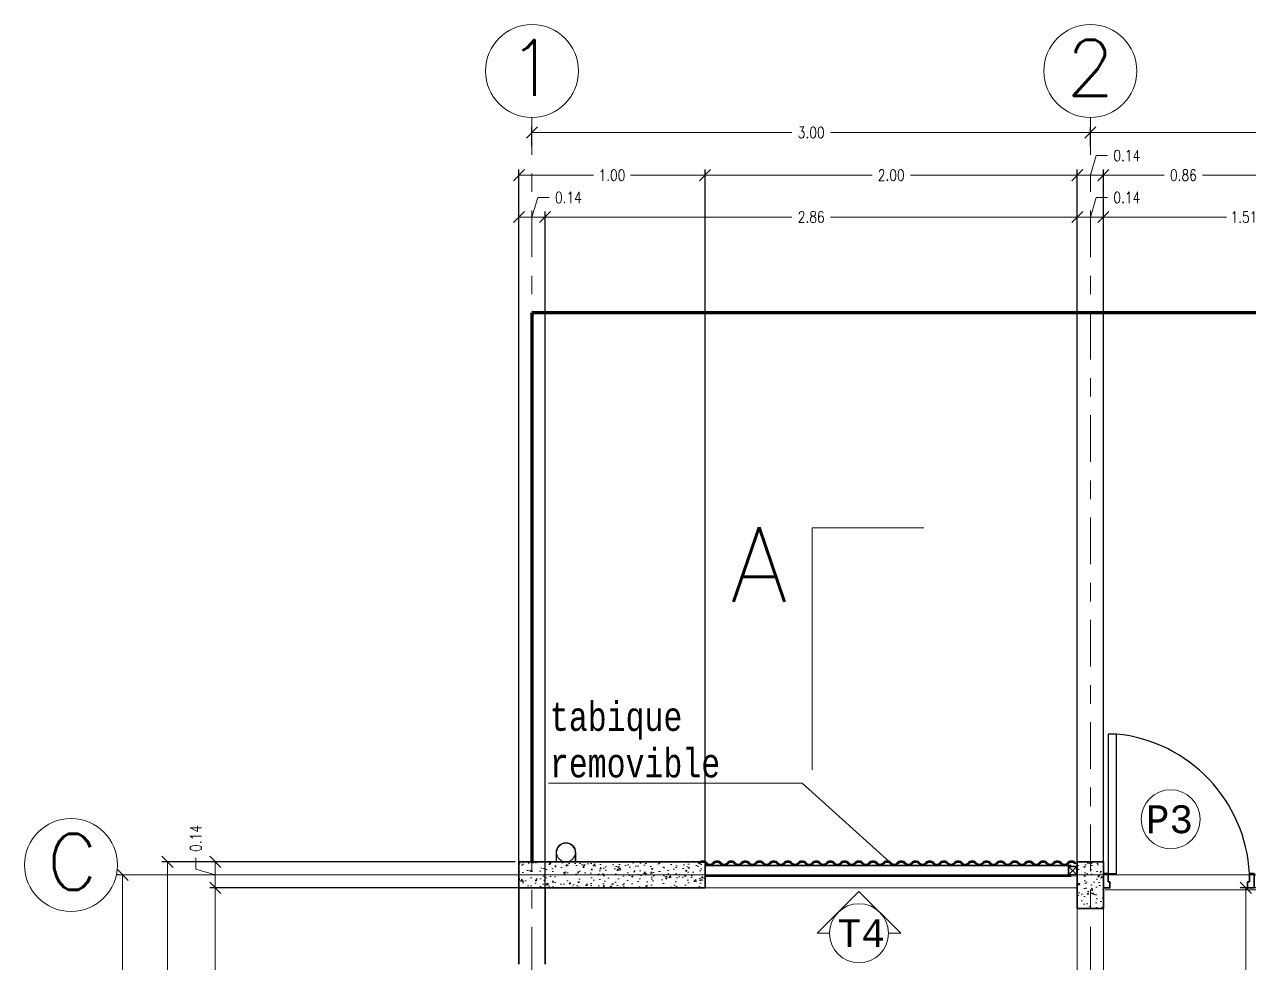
# Model space of a CAD drawing. Header units: metres. Extents: x -89 to 15, y -108 to -10.
# Drawn here: x -36.07 to -29.49, y -81.65 to -76.6 of the extents above; entities that cross this region are included whole.
import ezdxf

# ---------------------------------------------------------------- set-up
doc = ezdxf.new("R2010")
doc.units = ezdxf.units.M
doc.header["$LTSCALE"] = 5
doc.header["$MEASUREMENT"] = 0
doc.linetypes.add('CENTER', pattern=[2, 1.25, -0.25, 0.25, -0.25])
doc.layers.get('0').update_dxf_attribs({"color": 30})
for name, color, linetype, lineweight in [('A-ANNO-DIMS', 3, 'Continuous', 18), ('A-ANNO-SYMB', 3, 'Continuous', 18), ('A-ANNO-TEXT', 3, 'Continuous', 18), ('A-DOOR-FULL', 4, 'Continuous', 25), ('A-FLOR-FTPT', 6, 'Continuous', 70), ('A-FLOR-PATT', 8, 'Continuous', 18), ('A-FURN', 8, 'Continuous', 18), ('A-WALL-FULL', 7, 'Continuous', 35)]:
    doc.layers.add(name, color=color, linetype=linetype, lineweight=lineweight)
doc.styles.add('E-ARIAL', font='arial.ttf')
doc.styles.add('E-ROMANS', font='romans.shx', dxfattribs={"width": 0.8})
doc.dimstyles.new('E-0050_TICK_12', dxfattribs={"dimscale": 0.001, "dimtxt": 60, "dimasz": 60, "dimexe": 30, "dimexo": 20, "dimgap": 30, "dimtad": 0, "dimzin": 0, "dimdsep": 46, "dimtxsty": 'E-ROMANS', "dimblk": 'OBLIQUE', "dimcen": 30, "dimclrd": 256, "dimclre": 256, "dimclrt": 256, "dimadec": 0, "dimazin": 0, "dimtfac": 1, "dimtmove": 1, "dimatfit": 3, "dimldrblk": 'OPEN90', "dimfxl": 1, "dimtfill": 1, "dimtolj": 1, "dimtzin": 0, "dimlwd": -1, "dimarcsym": 0})

# ---------------------------------------------------------------- blocks, each defined once
blk = doc.blocks.new('_Oblique')
at = {"color": 0, "linetype": 'ByBlock', "lineweight": -2}
blk.add_line((-0.5, -0.5), (0.5, 0.5), dxfattribs=at)
blk = doc.blocks.new('*D65')
at = {"layer": 'A-ANNO-DIMS', "lineweight": -2, "transparency": 16777216}
for p, q in [((-33.4146, -81.0809), (-33.4146, -77.3805)), ((-32.4146, -81.0809), (-32.4146, -77.3805))]:
    blk.add_line(p, q, dxfattribs=at)
at = {"layer": 'A-ANNO-DIMS', "transparency": 16777216}
for p, q in [((-33.4146, -77.4105), (-33.0143, -77.4105)), ((-32.4146, -77.4105), (-32.8149, -77.4105))]:
    blk.add_line(p, q, dxfattribs=at)
at = {"layer": 'A-ANNO-DIMS', "transparency": 16777216, "xscale": 0.06, "yscale": 0.06, "zscale": 0.06, "rotation": 180}
blk.add_blockref('_Oblique', (-33.4146, -77.4105), dxfattribs=at)
at = {"layer": 'A-ANNO-DIMS', "transparency": 16777216, "xscale": 0.06, "yscale": 0.06, "zscale": 0.06}
blk.add_blockref('_Oblique', (-32.4146, -77.4105), dxfattribs=at)
at = {"layer": 'A-ANNO-DIMS', "transparency": 16777216, "insert": (-32.9146, -77.4105), "char_height": 0.06, "attachment_point": 5, "style": 'E-ROMANS', "bg_fill": 3, "box_fill_scale": 1.25, "bg_fill_color": 256, "bg_fill_true_color": 13158600, "bg_fill_transparency": 0}
blk.add_mtext('\\A1;1.00', dxfattribs=at)
blk = doc.blocks.new('_Open90')
at = {"color": 0, "linetype": 'ByBlock', "lineweight": -2}
for p, q in [((0, 0), (-1, 0)), ((-0.5, 0.5), (0, 0)), ((0, 0), (-0.5, -0.5))]:
    blk.add_line(p, q, dxfattribs=at)
blk = doc.blocks.new('*D66')
at = {"layer": 'A-ANNO-DIMS', "lineweight": -2, "transparency": 16777216}
for p, q in [((-32.4146, -81.2209), (-32.4146, -77.3805)), ((-30.4146, -81.2209), (-30.4146, -77.3805))]:
    blk.add_line(p, q, dxfattribs=at)
at = {"layer": 'A-ANNO-DIMS', "transparency": 16777216}
for p, q in [((-32.4146, -77.4105), (-31.5177, -77.4105)), ((-30.4146, -77.4105), (-31.3114, -77.4105))]:
    blk.add_line(p, q, dxfattribs=at)
at = {"layer": 'A-ANNO-DIMS', "transparency": 16777216, "xscale": 0.06, "yscale": 0.06, "zscale": 0.06, "rotation": 180}
blk.add_blockref('_Oblique', (-32.4146, -77.4105), dxfattribs=at)
at = {"layer": 'A-ANNO-DIMS', "transparency": 16777216, "xscale": 0.06, "yscale": 0.06, "zscale": 0.06}
blk.add_blockref('_Oblique', (-30.4146, -77.4105), dxfattribs=at)
at = {"layer": 'A-ANNO-DIMS', "transparency": 16777216, "insert": (-31.4146, -77.4105), "char_height": 0.06, "attachment_point": 5, "style": 'E-ROMANS', "bg_fill": 3, "box_fill_scale": 1.25, "bg_fill_color": 256, "bg_fill_true_color": 13158600, "bg_fill_transparency": 0}
blk.add_mtext('\\A1;2.00', dxfattribs=at)
blk = doc.blocks.new('*D67')
at = {"layer": 'A-ANNO-DIMS', "transparency": 16777216}
for p, q in [((-30.3446, -77.4105), (-30.3131, -77.3055)), ((-30.3131, -77.3055), (-30.2531, -77.3055)), ((-30.4146, -77.4105), (-30.2746, -77.4105))]:
    blk.add_line(p, q, dxfattribs=at)
at = {"layer": 'A-ANNO-DIMS', "lineweight": -2, "transparency": 16777216}
for p, q in [((-30.4146, -81.0809), (-30.4146, -77.3805)), ((-30.2746, -81.0809), (-30.2746, -77.3805))]:
    blk.add_line(p, q, dxfattribs=at)
at = {"layer": 'A-ANNO-DIMS', "transparency": 16777216, "xscale": 0.06, "yscale": 0.06, "zscale": 0.06, "rotation": 180}
blk.add_blockref('_Oblique', (-30.4146, -77.4105), dxfattribs=at)
at = {"layer": 'A-ANNO-DIMS', "transparency": 16777216, "insert": (-30.1488, -77.3055), "char_height": 0.06, "attachment_point": 5, "style": 'E-ROMANS', "bg_fill": 3, "box_fill_scale": 1.25, "bg_fill_color": 256, "bg_fill_true_color": 13158600, "bg_fill_transparency": 0}
blk.add_mtext('\\A1;0.14', dxfattribs=at)
at = {"layer": 'A-ANNO-DIMS', "transparency": 16777216, "xscale": 0.06, "yscale": 0.06, "zscale": 0.06}
blk.add_blockref('_Oblique', (-30.2746, -77.4105), dxfattribs=at)
blk = doc.blocks.new('*D68')
at = {"layer": 'A-ANNO-DIMS', "lineweight": -2, "transparency": 16777216}
for p, q in [((-30.2746, -81.0809), (-30.2746, -77.3805)), ((-29.4146, -81.0809), (-29.4146, -77.3805))]:
    blk.add_line(p, q, dxfattribs=at)
at = {"layer": 'A-ANNO-DIMS', "transparency": 16777216}
for p, q in [((-30.2746, -77.4105), (-29.9477, -77.4105)), ((-29.4146, -77.4105), (-29.7414, -77.4105))]:
    blk.add_line(p, q, dxfattribs=at)
at = {"layer": 'A-ANNO-DIMS', "transparency": 16777216, "xscale": 0.06, "yscale": 0.06, "zscale": 0.06, "rotation": 180}
blk.add_blockref('_Oblique', (-30.2746, -77.4105), dxfattribs=at)
at = {"layer": 'A-ANNO-DIMS', "transparency": 16777216, "xscale": 0.06, "yscale": 0.06, "zscale": 0.06}
blk.add_blockref('_Oblique', (-29.4146, -77.4105), dxfattribs=at)
at = {"layer": 'A-ANNO-DIMS', "transparency": 16777216, "insert": (-29.8446, -77.4105), "char_height": 0.06, "attachment_point": 5, "style": 'E-ROMANS', "bg_fill": 3, "box_fill_scale": 1.25, "bg_fill_color": 256, "bg_fill_true_color": 13158600, "bg_fill_transparency": 0}
blk.add_mtext('\\A1;0.86', dxfattribs=at)
blk = doc.blocks.new('*D78')
at = {"layer": 'A-ANNO-DIMS', "transparency": 16777216}
for p, q in [((-33.3446, -77.6355), (-33.3131, -77.5305)), ((-33.3131, -77.5305), (-33.2531, -77.5305)), ((-33.4146, -77.6355), (-33.2746, -77.6355))]:
    blk.add_line(p, q, dxfattribs=at)
at = {"layer": 'A-ANNO-DIMS', "lineweight": -2, "transparency": 16777216}
for p, q in [((-33.4146, -81.2209), (-33.4146, -77.6055)), ((-33.2746, -81.2209), (-33.2746, -77.6055))]:
    blk.add_line(p, q, dxfattribs=at)
at = {"layer": 'A-ANNO-DIMS', "transparency": 16777216, "xscale": 0.06, "yscale": 0.06, "zscale": 0.06, "rotation": 180}
blk.add_blockref('_Oblique', (-33.4146, -77.6355), dxfattribs=at)
at = {"layer": 'A-ANNO-DIMS', "transparency": 16777216, "insert": (-33.1488, -77.5305), "char_height": 0.06, "attachment_point": 5, "style": 'E-ROMANS', "bg_fill": 3, "box_fill_scale": 1.25, "bg_fill_color": 256, "bg_fill_true_color": 13158600, "bg_fill_transparency": 0}
blk.add_mtext('\\A1;0.14', dxfattribs=at)
at = {"layer": 'A-ANNO-DIMS', "transparency": 16777216, "xscale": 0.06, "yscale": 0.06, "zscale": 0.06}
blk.add_blockref('_Oblique', (-33.2746, -77.6355), dxfattribs=at)
blk = doc.blocks.new('*D79')
at = {"layer": 'A-ANNO-DIMS', "lineweight": -2, "transparency": 16777216}
for p, q in [((-33.2746, -81.3309), (-33.2746, -77.6055)), ((-30.4146, -81.3309), (-30.4146, -77.6055))]:
    blk.add_line(p, q, dxfattribs=at)
at = {"layer": 'A-ANNO-DIMS', "transparency": 16777216}
for p, q in [((-33.2746, -77.6355), (-31.9477, -77.6355)), ((-30.4146, -77.6355), (-31.7414, -77.6355))]:
    blk.add_line(p, q, dxfattribs=at)
at = {"layer": 'A-ANNO-DIMS', "transparency": 16777216, "xscale": 0.06, "yscale": 0.06, "zscale": 0.06, "rotation": 180}
blk.add_blockref('_Oblique', (-33.2746, -77.6355), dxfattribs=at)
at = {"layer": 'A-ANNO-DIMS', "transparency": 16777216, "xscale": 0.06, "yscale": 0.06, "zscale": 0.06}
blk.add_blockref('_Oblique', (-30.4146, -77.6355), dxfattribs=at)
at = {"layer": 'A-ANNO-DIMS', "transparency": 16777216, "insert": (-31.8446, -77.6355), "char_height": 0.06, "attachment_point": 5, "style": 'E-ROMANS', "bg_fill": 3, "box_fill_scale": 1.25, "bg_fill_color": 256, "bg_fill_true_color": 13158600, "bg_fill_transparency": 0}
blk.add_mtext('\\A1;2.86', dxfattribs=at)
blk = doc.blocks.new('*D80')
at = {"layer": 'A-ANNO-DIMS', "transparency": 16777216}
for p, q in [((-30.3446, -77.6355), (-30.3131, -77.5305)), ((-30.3131, -77.5305), (-30.2531, -77.5305)), ((-30.4146, -77.6355), (-30.2746, -77.6355))]:
    blk.add_line(p, q, dxfattribs=at)
at = {"layer": 'A-ANNO-DIMS', "lineweight": -2, "transparency": 16777216}
for p, q in [((-30.4146, -81.3309), (-30.4146, -77.6055)), ((-30.2746, -81.3309), (-30.2746, -77.6055))]:
    blk.add_line(p, q, dxfattribs=at)
at = {"layer": 'A-ANNO-DIMS', "transparency": 16777216, "xscale": 0.06, "yscale": 0.06, "zscale": 0.06, "rotation": 180}
blk.add_blockref('_Oblique', (-30.4146, -77.6355), dxfattribs=at)
at = {"layer": 'A-ANNO-DIMS', "transparency": 16777216, "insert": (-30.1488, -77.5305), "char_height": 0.06, "attachment_point": 5, "style": 'E-ROMANS', "bg_fill": 3, "box_fill_scale": 1.25, "bg_fill_color": 256, "bg_fill_true_color": 13158600, "bg_fill_transparency": 0}
blk.add_mtext('\\A1;0.14', dxfattribs=at)
at = {"layer": 'A-ANNO-DIMS', "transparency": 16777216, "xscale": 0.06, "yscale": 0.06, "zscale": 0.06}
blk.add_blockref('_Oblique', (-30.2746, -77.6355), dxfattribs=at)
blk = doc.blocks.new('*D81')
at = {"layer": 'A-ANNO-DIMS', "lineweight": -2, "transparency": 16777216}
for p, q in [((-30.2746, -81.3309), (-30.2746, -77.6055)), ((-28.7646, -81.3309), (-28.7646, -77.6055))]:
    blk.add_line(p, q, dxfattribs=at)
at = {"layer": 'A-ANNO-DIMS', "transparency": 16777216}
for p, q in [((-30.2746, -77.6355), (-29.6124, -77.6355)), ((-28.7646, -77.6355), (-29.4267, -77.6355))]:
    blk.add_line(p, q, dxfattribs=at)
at = {"layer": 'A-ANNO-DIMS', "transparency": 16777216, "xscale": 0.06, "yscale": 0.06, "zscale": 0.06, "rotation": 180}
blk.add_blockref('_Oblique', (-30.2746, -77.6355), dxfattribs=at)
at = {"layer": 'A-ANNO-DIMS', "transparency": 16777216, "xscale": 0.06, "yscale": 0.06, "zscale": 0.06}
blk.add_blockref('_Oblique', (-28.7646, -77.6355), dxfattribs=at)
at = {"layer": 'A-ANNO-DIMS', "transparency": 16777216, "insert": (-29.5196, -77.6355), "char_height": 0.06, "attachment_point": 5, "style": 'E-ROMANS', "bg_fill": 3, "box_fill_scale": 1.25, "bg_fill_color": 256, "bg_fill_true_color": 13158600, "bg_fill_transparency": 0}
blk.add_mtext('\\A1;1.51', dxfattribs=at)
blk = doc.blocks.new('*D95')
at = {"layer": 'A-ANNO-DIMS', "lineweight": -2, "transparency": 16777216}
for p, q in [((-33.4346, -81.1009), (-35.333, -81.1009)), ((-33.4346, -87.1509), (-35.333, -87.1509))]:
    blk.add_line(p, q, dxfattribs=at)
at = {"layer": 'A-ANNO-DIMS', "transparency": 16777216}
for p, q in [((-35.303, -81.1009), (-35.303, -84.0239)), ((-35.303, -87.1509), (-35.303, -84.2279))]:
    blk.add_line(p, q, dxfattribs=at)
at = {"layer": 'A-ANNO-DIMS', "transparency": 16777216, "xscale": 0.06, "yscale": 0.06, "zscale": 0.06}
for p, rotation in [((-35.303, -81.1009), 90), ((-35.303, -87.1509), 270)]:
    blk.add_blockref('_Oblique', p, dxfattribs=dict(at, rotation=rotation))
at = {"layer": 'A-ANNO-DIMS', "transparency": 16777216, "insert": (-35.303, -84.1259), "char_height": 0.06, "attachment_point": 5, "rotation": 90, "style": 'E-ROMANS', "bg_fill": 3, "box_fill_scale": 1.25, "bg_fill_color": 256, "bg_fill_true_color": 13158600, "bg_fill_transparency": 0}
blk.add_mtext('\\A1;6.05', dxfattribs=at)
blk = doc.blocks.new('*D96')
at = {"layer": 'A-ANNO-DIMS', "lineweight": -2, "transparency": 16777216}
for p, q in [((-33.0915, -81.2409), (-35.0759, -81.2409)), ((-33.0915, -87.0109), (-35.0759, -87.0109))]:
    blk.add_line(p, q, dxfattribs=at)
at = {"layer": 'A-ANNO-DIMS', "transparency": 16777216}
for p, q in [((-35.0459, -81.2409), (-35.0459, -84.0228)), ((-35.0459, -87.0109), (-35.0459, -84.229))]:
    blk.add_line(p, q, dxfattribs=at)
at = {"layer": 'A-ANNO-DIMS', "transparency": 16777216, "xscale": 0.06, "yscale": 0.06, "zscale": 0.06}
for p, rotation in [((-35.0459, -81.2409), 90), ((-35.0459, -87.0109), 270)]:
    blk.add_blockref('_Oblique', p, dxfattribs=dict(at, rotation=rotation))
at = {"layer": 'A-ANNO-DIMS', "transparency": 16777216, "insert": (-35.0459, -84.1259), "char_height": 0.06, "attachment_point": 5, "rotation": 90, "style": 'E-ROMANS', "bg_fill": 3, "box_fill_scale": 1.25, "bg_fill_color": 256, "bg_fill_true_color": 13158600, "bg_fill_transparency": 0}
blk.add_mtext('\\A1;5.77', dxfattribs=at)
blk = doc.blocks.new('*D114')
at = {"layer": 'A-ANNO-DIMS', "lineweight": -2, "transparency": 16777216}
for p, q in [((-28.7846, -81.2409), (-29.5394, -81.2409)), ((-28.7846, -84.2409), (-29.5394, -84.2409))]:
    blk.add_line(p, q, dxfattribs=at)
at = {"layer": 'A-ANNO-DIMS', "transparency": 16777216}
for p, q in [((-29.5094, -81.2409), (-29.5094, -82.6378)), ((-29.5094, -84.2409), (-29.5094, -82.844))]:
    blk.add_line(p, q, dxfattribs=at)
at = {"layer": 'A-ANNO-DIMS', "transparency": 16777216, "xscale": 0.06, "yscale": 0.06, "zscale": 0.06}
for p, rotation in [((-29.5094, -81.2409), 90), ((-29.5094, -84.2409), 270)]:
    blk.add_blockref('_Oblique', p, dxfattribs=dict(at, rotation=rotation))
at = {"layer": 'A-ANNO-DIMS', "transparency": 16777216, "insert": (-29.5094, -82.7409), "char_height": 0.06, "attachment_point": 5, "rotation": 90, "style": 'E-ROMANS', "bg_fill": 3, "box_fill_scale": 1.25, "bg_fill_color": 256, "bg_fill_true_color": 13158600, "bg_fill_transparency": 0}
blk.add_mtext('\\A1;3.00', dxfattribs=at)
blk = doc.blocks.new('*D115')
at = {"layer": 'A-ANNO-DIMS', "transparency": 16777216}
for p, q in [((-35.1509, -81.1394), (-35.1509, -81.0794)), ((-35.0459, -81.1709), (-35.1509, -81.1394)), ((-35.0459, -81.2409), (-35.0459, -81.1009))]:
    blk.add_line(p, q, dxfattribs=at)
at = {"layer": 'A-ANNO-DIMS', "lineweight": -2, "transparency": 16777216}
for p, q in [((-33.4346, -81.1009), (-35.0759, -81.1009)), ((-33.4346, -81.2409), (-35.0759, -81.2409))]:
    blk.add_line(p, q, dxfattribs=at)
at = {"layer": 'A-ANNO-DIMS', "transparency": 16777216, "xscale": 0.06, "yscale": 0.06, "zscale": 0.06, "rotation": 270}
blk.add_blockref('_Oblique', (-35.0459, -81.2409), dxfattribs=at)
at = {"layer": 'A-ANNO-DIMS', "transparency": 16777216, "insert": (-35.1509, -80.9751), "char_height": 0.06, "attachment_point": 5, "rotation": 90, "style": 'E-ROMANS', "bg_fill": 3, "box_fill_scale": 1.25, "bg_fill_color": 256, "bg_fill_true_color": 13158600, "bg_fill_transparency": 0}
blk.add_mtext('\\A1;0.14', dxfattribs=at)
at = {"layer": 'A-ANNO-DIMS', "transparency": 16777216, "xscale": 0.06, "yscale": 0.06, "zscale": 0.06, "rotation": 90}
blk.add_blockref('_Oblique', (-35.0459, -81.1009), dxfattribs=at)
blk = doc.blocks.new('*D135')
at = {"layer": 'A-ANNO-DIMS', "lineweight": -2, "transparency": 16777216}
for p, q in [((-33.3446, -77.2541), (-33.3446, -77.1515)), ((-30.3446, -77.2541), (-30.3446, -77.1515))]:
    blk.add_line(p, q, dxfattribs=at)
at = {"layer": 'A-ANNO-DIMS', "transparency": 16777216}
for p, q in [((-33.3446, -77.1815), (-31.9477, -77.1815)), ((-30.3446, -77.1815), (-31.7414, -77.1815))]:
    blk.add_line(p, q, dxfattribs=at)
at = {"layer": 'A-ANNO-DIMS', "transparency": 16777216, "xscale": 0.06, "yscale": 0.06, "zscale": 0.06, "rotation": 180}
blk.add_blockref('_Oblique', (-33.3446, -77.1815), dxfattribs=at)
at = {"layer": 'A-ANNO-DIMS', "transparency": 16777216, "xscale": 0.06, "yscale": 0.06, "zscale": 0.06}
blk.add_blockref('_Oblique', (-30.3446, -77.1815), dxfattribs=at)
at = {"layer": 'A-ANNO-DIMS', "transparency": 16777216, "insert": (-31.8446, -77.1815), "char_height": 0.06, "attachment_point": 5, "style": 'E-ROMANS', "bg_fill": 3, "box_fill_scale": 1.25, "bg_fill_color": 256, "bg_fill_true_color": 13158600, "bg_fill_transparency": 0}
blk.add_mtext('\\A1;3.00', dxfattribs=at)
blk = doc.blocks.new('*D136')
at = {"layer": 'A-ANNO-DIMS', "lineweight": -2, "transparency": 16777216}
for p, q in [((-30.3446, -77.2541), (-30.3446, -77.1515)), ((-27.3446, -77.1615), (-27.3446, -77.1515))]:
    blk.add_line(p, q, dxfattribs=at)
at = {"layer": 'A-ANNO-DIMS', "transparency": 16777216}
for p, q in [((-30.3446, -77.1815), (-28.9477, -77.1815)), ((-27.3446, -77.1815), (-28.7414, -77.1815))]:
    blk.add_line(p, q, dxfattribs=at)
at = {"layer": 'A-ANNO-DIMS', "transparency": 16777216, "xscale": 0.06, "yscale": 0.06, "zscale": 0.06, "rotation": 180}
blk.add_blockref('_Oblique', (-30.3446, -77.1815), dxfattribs=at)
at = {"layer": 'A-ANNO-DIMS', "transparency": 16777216, "xscale": 0.06, "yscale": 0.06, "zscale": 0.06}
blk.add_blockref('_Oblique', (-27.3446, -77.1815), dxfattribs=at)
at = {"layer": 'A-ANNO-DIMS', "transparency": 16777216, "insert": (-28.8446, -77.1815), "char_height": 0.06, "attachment_point": 5, "style": 'E-ROMANS', "bg_fill": 3, "box_fill_scale": 1.25, "bg_fill_color": 256, "bg_fill_true_color": 13158600, "bg_fill_transparency": 0}
blk.add_mtext('\\A1;3.00', dxfattribs=at)
blk = doc.blocks.new('*D142')
at = {"layer": 'A-ANNO-DIMS', "lineweight": -2, "transparency": 16777216}
for p, q in [((-35.5641, -81.1709), (-35.5741, -81.1709)), ((-35.5641, -83.2759), (-35.5741, -83.2759))]:
    blk.add_line(p, q, dxfattribs=at)
at = {"layer": 'A-ANNO-DIMS', "transparency": 16777216}
for p, q in [((-35.5441, -81.1709), (-35.5441, -82.1271)), ((-35.5441, -83.2759), (-35.5441, -82.3197))]:
    blk.add_line(p, q, dxfattribs=at)
at = {"layer": 'A-ANNO-DIMS', "transparency": 16777216, "xscale": 0.06, "yscale": 0.06, "zscale": 0.06}
for p, rotation in [((-35.5441, -81.1709), 90), ((-35.5441, -83.2759), 270)]:
    blk.add_blockref('_Oblique', p, dxfattribs=dict(at, rotation=rotation))
at = {"layer": 'A-ANNO-DIMS', "transparency": 16777216, "insert": (-35.5441, -82.2234), "char_height": 0.06, "attachment_point": 5, "rotation": 90, "style": 'E-ROMANS', "bg_fill": 3, "box_fill_scale": 1.25, "bg_fill_color": 256, "bg_fill_true_color": 13158600, "bg_fill_transparency": 0}
blk.add_mtext('\\A1;2.11', dxfattribs=at)

msp = doc.modelspace()

# ---------------------------------------------------------------- hatches: boundary and pattern name
at = {"layer": 'A-FLOR-PATT'}
h = msp.add_hatch(dxfattribs=at)
h.set_pattern_fill('AR-CONC', color=256, scale=0.0005, style=0)
h.set_pattern_definition([(50, (0, 0), (0.091092334, -0.00796954), [0.009525, -0.104775]), (355, (0, 0), (-0.01762141, 0.09552832), [0.00762, -0.08382]), (100.451, (0.00759, -0.00066), (0.07347125, 0.08755834), [0.008095, -0.089045]), (46.1842, (0, 0.0254), (0.13553952, -0.02102116), [0.0142875, -0.1571625]), (96.6356, (0.0113, 0.02365), (0.11870212, 0.12371278), [0.0121425, -0.1335675]), (351.184, (0, 0.0254), (0.1187023, 0.12371256), [0.01143, -0.12573]), (21, (0.0127, 0.01905), (0.07580744, -0.05113276), [0.009525, -0.104775]), (326, (0.0127, 0.01905), (0.03090101, 0.09209398), [0.00762, -0.08382]), (71.4514, (0.01902, 0.01479), (0.106708245, 0.04096143), [0.008095, -0.089045]), (37.5, (0, 0), (0.001544302, 0.04227752), [0, -0.082804, 0, -0.08509, 0, -0.0841375]), (7.5, (0, 0), (0.033409831, 0.050090287), [0, -0.048514, 0, -0.080899, 0, -0.0320675]), (327.5, (-0.02832, 0), (0.067795298, -0.002864372), [0, -0.03175, 0, -0.09906, 0, -0.131445]), (317.5, (-0.04102, 0), (0.07406459, 0.012713246), [0, -0.041275, 0, -0.065786, 0, -0.093345])])
h.paths.add_polyline_path([(-33.4146, -81.1009), (-33.4146, -81.2409), (-32.4146, -81.2409), (-32.4146, -81.1052, 0.366815), (-32.446, -81.1109), (-32.4498, -81.1077, -0.089578), (-32.4418, -81.1009)])
h = msp.add_hatch(dxfattribs=at)
h.set_pattern_fill('AR-CONC', color=256, scale=0.0005, style=0)
h.set_pattern_definition([(50, (-0.005, 0), (0.091092334, -0.00796954), [0.009525, -0.104775]), (355, (-0.005, 0), (-0.01762141, 0.09552832), [0.00762, -0.08382]), (100.451, (0.00259, -0.00066), (0.07347125, 0.08755834), [0.008095, -0.089045]), (46.1842, (-0.005, 0.0254), (0.13553952, -0.02102116), [0.0142875, -0.1571625]), (96.6356, (0.0063, 0.02365), (0.11870212, 0.12371278), [0.0121425, -0.1335675]), (351.184, (-0.005, 0.0254), (0.1187023, 0.12371256), [0.01143, -0.12573]), (21, (0.0077, 0.01905), (0.07580744, -0.05113276), [0.009525, -0.104775]), (326, (0.0077, 0.01905), (0.03090101, 0.09209398), [0.00762, -0.08382]), (71.4514, (0.01402, 0.01479), (0.106708245, 0.04096143), [0.008095, -0.089045]), (37.5, (-0.005, 0), (0.001544302, 0.04227752), [0, -0.082804, 0, -0.08509, 0, -0.0841375]), (7.5, (-0.005, 0), (0.033409831, 0.050090287), [0, -0.048514, 0, -0.080899, 0, -0.0320675]), (327.5, (-0.03332, 0), (0.067795298, -0.002864372), [0, -0.03175, 0, -0.09906, 0, -0.131445]), (317.5, (-0.04602, 0), (0.07406459, 0.012713246), [0, -0.041275, 0, -0.065786, 0, -0.093345])])
h.paths.add_polyline_path([(-30.2746, -81.1009), (-30.4146, -81.1009), (-30.4146, -81.3509), (-30.2746, -81.3509)])

# ---------------------------------------------------------------- linework, layer by layer
at = {"layer": 'A-ANNO-SYMB', "linetype": 'CENTER', "ltscale": 0.04}
for p, q in [((-33.3446, -92.1509), (-33.3446, -77.1009)), ((-30.3446, -92.1509), (-30.3446, -77.1009))]:
    msp.add_line(p, q, dxfattribs=at)
at = {"layer": 'A-ANNO-SYMB'}
for p, q in [((-31.8927, -80.6785), (-33.2553, -80.6785)), ((-31.4034, -81.1186), (-31.8927, -80.6785)), ((-31.8123, -81.4845), (-31.5877, -81.2598)), ((-31.363, -81.4845), (-31.5877, -81.2598)), ((-31.7465, -81.4845), (-31.8123, -81.4845)), ((-31.363, -81.4845), (-31.4288, -81.4845))]:
    msp.add_line(p, q, dxfattribs=at)
at = {"layer": 'A-ANNO-SYMB', "ltscale": 0.04}
msp.add_lwpolyline([(-35.5769, -81.1709), (-14.2746, -81.1709)], dxfattribs=at)
at = {"layer": 'A-ANNO-SYMB'}
for centre, radius in [((-33.3446, -76.8509), 0.25), ((-30.3446, -76.8509), 0.25), ((-29.9131, -80.8719), 0.1589), ((-35.8212, -81.1178), 0.25), ((-31.5877, -81.4845), 0.1589)]:
    msp.add_circle(centre, radius, dxfattribs=at)
at = {"layer": 'A-FLOR-FTPT'}
for p, q in [((-33.3446, -78.1509), (-33.3446, -81.1009)), ((-24.3446, -78.1509), (-33.3446, -78.1509))]:
    msp.add_line(p, q, dxfattribs=at)
at = {"layer": 'A-FURN'}
for p, q in [((-33.2152, -81.0509), (-33.2152, -81.1009)), ((-33.2122, -81.1009), (-33.2122, -81.0509)), ((-33.2122, -81.0509), (-33.2122, -81.1009)), ((-33.1122, -81.0509), (-33.1122, -81.1009)), ((-33.1122, -81.0509), (-33.1122, -81.1009)), ((-33.1092, -81.0509), (-33.1092, -81.1009))]:
    msp.add_line(p, q, dxfattribs=at)
at = {"layer": 'A-FURN', "ltscale": 0.8}
for p, q in [((-32.4146, -81.2409), (-30.4146, -81.2409)), ((-30.2646, -81.2509), (-28.9646, -81.2509)), ((-30.4146, -87.0109), (-30.4146, -81.3109)), ((-30.2746, -87.0109), (-30.2746, -81.3109))]:
    msp.add_line(p, q, dxfattribs=at)
at = {"layer": 'A-FURN'}
msp.add_circle((-33.1622, -81.0509), 0.05, dxfattribs=at)
for radius in [0.053, 0.05]:
    msp.add_arc((-33.1622, -81.0509), radius, 0, 180, dxfattribs=at)
at = {"layer": 'A-WALL-FULL'}
for p, q in [((-33.4146, -81.1009), (-33.4146, -81.2409)), ((-32.4146, -81.1199), (-30.4476, -81.1199)), ((-30.4616, -81.171), (-30.4166, -81.126)), ((-30.4616, -81.126), (-30.4166, -81.17)), ((-32.4146, -81.1779), (-30.4476, -81.1779))]:
    msp.add_line(p, q, dxfattribs=at)
for points in [[(-33.4146, -81.1009), (-32.4146, -81.1009), (-32.4146, -81.2409), (-33.4146, -81.2409)], [(-30.4166, -81.126), (-30.4616, -81.126), (-30.4616, -81.171), (-30.4166, -81.171)], [(-30.4146, -81.1009), (-30.2746, -81.1009), (-30.2746, -81.3509), (-30.4146, -81.3509)]]:
    msp.add_lwpolyline(points, close=True, dxfattribs=at)
at = {"layer": 'A-WALL-FULL', "const_width": 0.001}
for points in [[(-32.3766, -81.1719), (-32.3766, -81.1779), (-32.4146, -81.1779), (-32.4146, -81.1719), (-32.4126, -81.17), (-32.4126, -81.1389), (-32.4126, -81.1278), (-32.4146, -81.1259), (-32.4146, -81.1199), (-32.3766, -81.1199), (-32.3766, -81.1259)], [(-30.4526, -81.1719), (-30.4526, -81.1779), (-30.4146, -81.1779), (-30.4146, -81.1719), (-30.4166, -81.17), (-30.4166, -81.1389), (-30.4166, -81.1278), (-30.4146, -81.1259), (-30.4146, -81.1199), (-30.4526, -81.1199), (-30.4526, -81.1259)]]:
    msp.add_lwpolyline(points, dxfattribs=at)

# ---------------------------------------------------------------- texts
at = {"layer": 'A-ANNO-TEXT', "style": 'E-ROMANS'}
for s, p in [('1', (-33.4734, -76.9837)), ('2', (-30.4734, -76.9837)), ('C', (-35.95, -81.2506))]:
    msp.add_text(s, height=0.3, dxfattribs=at).set_placement(p)
at = {"layer": 'A-ANNO-TEXT', "char_height": 0.15, "attachment_point": 1}
for s, insert, width, style in [('{\\fMonospac821 BT|b0|i0|c0|p49;tabique removible}', (-33.2484, -80.2469), 1.4058, 'E-ROMANS'), ('{\\fMonospac821 BT|b0|i0|c0|p49;P3}', (-30.047, -80.7968), 0.26085, 'E-ARIAL'), ('{\\fMonospac821 BT|b0|i0|c0|p49;T4}', (-31.7025, -81.4093), 0.26085, 'E-ARIAL')]:
    msp.add_mtext(s, dxfattribs=dict(at, insert=insert, width=width, style=style))

# ---------------------------------------------------------------- next in the draw order: dimensions: what is measured, and where the dimension line sits
at = {"layer": 'A-ANNO-DIMS'}
dim = msp.add_linear_dim(base=(-32.4146, -77.4105), p1=(-33.4146, -81.1009), p2=(-32.4146, -81.1009), dimstyle='E-0050_TICK_12', dxfattribs=at)
dim.commit()
dim.dimension.update_dxf_attribs({"geometry": '*D65', "text_midpoint": (-32.9146, -77.4105)})
dim = msp.add_linear_dim(base=(-35.5441376961, -81.1709030411), p1=(-35.5441376961, -83.2759030411), p2=(-35.5441376961, -81.1709030411), angle=90, dimstyle='E-0050_TICK_12', dxfattribs=at)
dim.commit()
dim.dimension.update_dxf_attribs({"geometry": '*D142', "text_midpoint": (-35.5441376961, -82.2234030411)})

# ---------------------------------------------------------------- next in the draw order: dimensions: what is measured, and where the dimension line sits
for base, p1, p2, picture, middle in [((-30.4146, -77.4105), (-32.4146, -81.2409), (-30.4146, -81.2409), '*D66', (-31.4146, -77.4105)), ((-33.2746, -77.6355), (-33.4146, -81.2409), (-33.2746, -81.2409), '*D78', (-33.2231, -77.5305))]:
    dim = msp.add_linear_dim(base=base, p1=p1, p2=p2, dimstyle='E-0050_TICK_12', dxfattribs=at)
    dim.commit()
    dim.dimension.update_dxf_attribs({"geometry": picture, "text_midpoint": middle})

# ---------------------------------------------------------------- next in the draw order: dimensions: what is measured, and where the dimension line sits
dim = msp.add_linear_dim(base=(-30.2746, -77.4105), p1=(-30.4146, -81.1009), p2=(-30.2746, -81.1009), dimstyle='E-0050_TICK_12', dxfattribs=at)
dim.commit()
dim.dimension.update_dxf_attribs({"geometry": '*D67', "text_midpoint": (-30.2231, -77.3055)})
dim = msp.add_linear_dim(base=(-35.303, -87.1509), p1=(-33.4146, -81.1009), p2=(-33.4146, -87.1509), angle=90, dimstyle='E-0050_TICK_12', dxfattribs=at)
dim.commit()
dim.dimension.update_dxf_attribs({"geometry": '*D95', "text_midpoint": (-35.303, -84.1259)})

# ---------------------------------------------------------------- next in the draw order: dimensions: what is measured, and where the dimension line sits
for base, p1, p2, picture, middle in [((-30.3446, -77.1815), (-33.3446, -77.2741), (-30.3446, -77.2741), '*D135', (-31.8446, -77.1815)), ((-29.4146, -77.4105), (-30.2746, -81.1009), (-29.4146, -81.1009), '*D68', (-29.8446, -77.4105)), ((-33.2746, -77.6355), (-30.4146, -81.3509), (-33.2746, -81.3509), '*D79', (-31.8446, -77.6355))]:
    dim = msp.add_linear_dim(base=base, p1=p1, p2=p2, dimstyle='E-0050_TICK_12', dxfattribs=at)
    dim.commit()
    dim.dimension.update_dxf_attribs({"geometry": picture, "text_midpoint": middle})

# ---------------------------------------------------------------- next in the draw order: linework, layer by layer
at = {"layer": 'A-ANNO-SYMB'}
for q in [(-31.8396, -80.6061), (-31.2396, -79.3061)]:
    msp.add_line((-31.8396, -79.3061), q, dxfattribs=at)
at = {"layer": 'A-WALL-FULL'}
for p, q in [((-32.446, -81.1109), (-32.4498, -81.1077)), ((-31.5316, -81.1109), (-31.5354, -81.1077)), ((-31.3411, -81.1109), (-31.3372, -81.1077))]:
    msp.add_line(p, q, dxfattribs=at)
for centre, radius, start, end in [((-32.4269, -81.1266), 0.0297, 39.42406, 140.57594), ((-32.4269, -81.1266), 0.0247, 39.42406, 140.57594), ((-32.3888, -81.0952), 0.0247, 219.42406, 320.57594), ((-32.3888, -81.0952), 0.0197, 219.42406, 320.57594), ((-32.3507, -81.1266), 0.0297, 39.42406, 140.57594), ((-32.3507, -81.1266), 0.0247, 39.42406, 140.57594), ((-32.3126, -81.0952), 0.0247, 219.42406, 320.57594), ((-32.3126, -81.0952), 0.0197, 219.42406, 320.57594), ((-32.2745, -81.1266), 0.0297, 39.42406, 140.57594), ((-32.2745, -81.1266), 0.0247, 39.42406, 140.57594), ((-32.2364, -81.0952), 0.0247, 219.42406, 320.57594), ((-32.2364, -81.0952), 0.0197, 219.42406, 320.57594), ((-32.1983, -81.1266), 0.0297, 39.42406, 140.57594), ((-32.1983, -81.1266), 0.0247, 39.42406, 140.57594), ((-32.1602, -81.0952), 0.0247, 219.42406, 320.57594), ((-32.1602, -81.0952), 0.0197, 219.42406, 320.57594), ((-32.1221, -81.1266), 0.0297, 39.42406, 140.57594), ((-32.1221, -81.1266), 0.0247, 39.42406, 140.57594), ((-32.084, -81.0952), 0.0247, 219.42406, 320.57594), ((-32.084, -81.0952), 0.0197, 219.42406, 320.57594), ((-32.0459, -81.1266), 0.0297, 39.42406, 140.57594), ((-32.0459, -81.1266), 0.0247, 39.42406, 140.57594), ((-32.0078, -81.0952), 0.0247, 219.42406, 320.57594), ((-32.0078, -81.0952), 0.0197, 219.42406, 320.57594), ((-31.9697, -81.1266), 0.0297, 39.42406, 140.57594), ((-31.9697, -81.1266), 0.0247, 39.42406, 140.57594), ((-31.9316, -81.0952), 0.0247, 219.42406, 320.57594), ((-31.9316, -81.0952), 0.0197, 219.42406, 320.57594), ((-31.8935, -81.1266), 0.0297, 39.42406, 140.57594), ((-31.8935, -81.1266), 0.0247, 39.42406, 140.57594), ((-31.8554, -81.0952), 0.0247, 219.42406, 320.57594), ((-31.8554, -81.0952), 0.0197, 219.42406, 320.57594), ((-31.8173, -81.1266), 0.0297, 39.42406, 140.57594), ((-31.8173, -81.1266), 0.0247, 39.42406, 140.57594), ((-31.7792, -81.0952), 0.0247, 219.42406, 320.57594), ((-31.7792, -81.0952), 0.0197, 219.42406, 320.57594), ((-31.7411, -81.1266), 0.0297, 39.42406, 140.57594), ((-31.7411, -81.1266), 0.0247, 39.42406, 140.57594), ((-31.703, -81.0952), 0.0247, 219.42406, 320.57594), ((-31.703, -81.0952), 0.0197, 219.42406, 320.57594), ((-31.6649, -81.1266), 0.0297, 39.42406, 140.57594), ((-31.6649, -81.1266), 0.0247, 39.42406, 140.57594), ((-31.6268, -81.0952), 0.0247, 219.42406, 320.57594), ((-31.6268, -81.0952), 0.0197, 219.42406, 320.57594), ((-31.5887, -81.1266), 0.0297, 39.42406, 140.57594), ((-31.5887, -81.1266), 0.0247, 39.42406, 140.57594), ((-31.5506, -81.0952), 0.0247, 219.42406, 320.57594), ((-31.5506, -81.0952), 0.0197, 219.42406, 320.57594), ((-31.5125, -81.1266), 0.0297, 39.42406, 140.57594), ((-31.5125, -81.1266), 0.0297, 39.42406, 140.57594), ((-31.5125, -81.1266), 0.0247, 39.42406, 140.57594), ((-31.5125, -81.1266), 0.0247, 39.42406, 140.57594), ((-31.4744, -81.0952), 0.0247, 219.42406, 320.57594), ((-31.4744, -81.0952), 0.0247, 219.42406, 320.57594), ((-31.4744, -81.0952), 0.0197, 219.42406, 320.57594), ((-31.4744, -81.0952), 0.0197, 219.42406, 320.57594), ((-31.4363, -81.1266), 0.0297, 39.42406, 140.57594), ((-31.4363, -81.1266), 0.0297, 39.42406, 140.57594), ((-31.4363, -81.1266), 0.0247, 39.42406, 140.57594), ((-31.4363, -81.1266), 0.0247, 39.42406, 140.57594), ((-31.3982, -81.0952), 0.0247, 219.42406, 320.57594), ((-31.3982, -81.0952), 0.0247, 219.42406, 320.57594), ((-31.3982, -81.0952), 0.0197, 219.42406, 320.57594), ((-31.3982, -81.0952), 0.0197, 219.42406, 320.57594), ((-31.3601, -81.1266), 0.0297, 39.42406, 140.57594), ((-31.3601, -81.1266), 0.0297, 39.42406, 140.57594), ((-31.3601, -81.1266), 0.0247, 39.42406, 140.57594), ((-31.3601, -81.1266), 0.0247, 39.42406, 140.57594), ((-31.322, -81.0952), 0.0247, 219.42406, 320.57594), ((-31.322, -81.0952), 0.0197, 219.42406, 320.57594), ((-31.2839, -81.1266), 0.0297, 39.42406, 140.57594), ((-31.2839, -81.1266), 0.0247, 39.42406, 140.57594), ((-31.2458, -81.0952), 0.0247, 219.42406, 320.57594), ((-31.2458, -81.0952), 0.0197, 219.42406, 320.57594), ((-31.2077, -81.1266), 0.0297, 39.42406, 140.57594), ((-31.2077, -81.1266), 0.0247, 39.42406, 140.57594), ((-31.1696, -81.0952), 0.0247, 219.42406, 320.57594), ((-31.1696, -81.0952), 0.0197, 219.42406, 320.57594), ((-31.1315, -81.1266), 0.0297, 39.42406, 140.57594), ((-31.1315, -81.1266), 0.0247, 39.42406, 140.57594), ((-31.0934, -81.0952), 0.0247, 219.42406, 320.57594), ((-31.0934, -81.0952), 0.0197, 219.42406, 320.57594), ((-31.0553, -81.1266), 0.0297, 39.42406, 140.57594), ((-31.0553, -81.1266), 0.0247, 39.42406, 140.57594), ((-31.0172, -81.0952), 0.0247, 219.42406, 320.57594), ((-31.0172, -81.0952), 0.0197, 219.42406, 320.57594), ((-30.9791, -81.1266), 0.0297, 39.42406, 140.57594), ((-30.9791, -81.1266), 0.0247, 39.42406, 140.57594), ((-30.941, -81.0952), 0.0247, 219.42406, 320.57594), ((-30.941, -81.0952), 0.0197, 219.42406, 320.57594), ((-30.9029, -81.1266), 0.0297, 39.42406, 140.57594), ((-30.9029, -81.1266), 0.0247, 39.42406, 140.57594), ((-30.8648, -81.0952), 0.0247, 219.42406, 320.57594), ((-30.8648, -81.0952), 0.0197, 219.42406, 320.57594), ((-30.8267, -81.1266), 0.0297, 39.42406, 140.57594), ((-30.8267, -81.1266), 0.0247, 39.42406, 140.57594), ((-30.7886, -81.0952), 0.0247, 219.42406, 320.57594), ((-30.7886, -81.0952), 0.0197, 219.42406, 320.57594), ((-30.7505, -81.1266), 0.0297, 39.42406, 140.57594), ((-30.7505, -81.1266), 0.0247, 39.42406, 140.57594), ((-30.7124, -81.0952), 0.0247, 219.42406, 320.57594), ((-30.7124, -81.0952), 0.0197, 219.42406, 320.57594), ((-30.6743, -81.1266), 0.0297, 39.42406, 140.57594), ((-30.6743, -81.1266), 0.0247, 39.42406, 140.57594), ((-30.6362, -81.0952), 0.0247, 219.42406, 320.57594), ((-30.6362, -81.0952), 0.0197, 219.42406, 320.57594), ((-30.5981, -81.1266), 0.0297, 39.42406, 140.57594), ((-30.5981, -81.1266), 0.0247, 39.42406, 140.57594), ((-30.56, -81.0952), 0.0247, 219.42406, 320.57594), ((-30.56, -81.0952), 0.0197, 219.42406, 320.57594), ((-30.5219, -81.1266), 0.0297, 39.42406, 140.57594), ((-30.5219, -81.1266), 0.0247, 39.42406, 140.57594)]:
    msp.add_arc(centre, radius, start, end, dxfattribs=at)

# ---------------------------------------------------------------- next in the draw order: texts
at = {"layer": 'A-ANNO-TEXT', "style": 'E-ROMANS'}
msp.add_text('A', height=0.4, dxfattribs=at).set_placement((-32.2789, -79.703))

# ---------------------------------------------------------------- next in the draw order: dimensions: what is measured, and where the dimension line sits
at = {"layer": 'A-ANNO-DIMS'}
for base, p1, p2, picture, middle in [((-27.3446, -77.1815), (-30.3446, -77.2741), (-27.3446, -77.1815), '*D136', (-28.8446, -77.1815)), ((-30.2746, -77.6355), (-30.4146, -81.3509), (-30.2746, -81.3509), '*D80', (-30.2231, -77.5305))]:
    dim = msp.add_linear_dim(base=base, p1=p1, p2=p2, dimstyle='E-0050_TICK_12', dxfattribs=at)
    dim.commit()
    dim.dimension.update_dxf_attribs({"geometry": picture, "text_midpoint": middle})
dim = msp.add_linear_dim(base=(-35.0459, -87.0109), p1=(-33.0715, -81.2409), p2=(-33.0715, -87.0109), angle=90, dimstyle='E-0050_TICK_12', dxfattribs=at)
dim.commit()
dim.dimension.update_dxf_attribs({"geometry": '*D96', "text_midpoint": (-35.0459, -84.1259)})

# ---------------------------------------------------------------- next in the draw order: linework, layer by layer
at = {"layer": 'A-WALL-FULL'}
for p, q in [((-30.4267, -81.1109), (-30.4228, -81.1077)), ((-33.2746, -81.2409), (-33.2746, -81.6509))]:
    msp.add_line(p, q, dxfattribs=at)
for centre, radius, start, end in [((-30.4838, -81.0952), 0.0247, 219.42406, 320.57594), ((-30.4838, -81.0952), 0.0197, 219.42406, 320.57594), ((-30.4457, -81.1266), 0.0297, 39.42406, 140.57594), ((-30.4457, -81.1266), 0.0247, 39.42406, 140.57594)]:
    msp.add_arc(centre, radius, start, end, dxfattribs=at)

# ---------------------------------------------------------------- next in the draw order: dimensions: what is measured, and where the dimension line sits
at = {"layer": 'A-ANNO-DIMS'}
dim = msp.add_linear_dim(base=(-28.7646, -77.6355), p1=(-30.2746, -81.3509), p2=(-28.7646, -81.3509), dimstyle='E-0050_TICK_12', dxfattribs=at)
dim.commit()
dim.dimension.update_dxf_attribs({"geometry": '*D81', "text_midpoint": (-29.5196, -77.6355)})
dim = msp.add_linear_dim(base=(-35.0459, -81.1009), p1=(-33.4146, -81.2409), p2=(-33.4146, -81.1009), angle=90, dimstyle='E-0050_TICK_12', dxfattribs=at)
dim.commit()
dim.dimension.update_dxf_attribs({"geometry": '*D115', "text_midpoint": (-35.1509, -81.0494)})

# ---------------------------------------------------------------- next in the draw order: linework, layer by layer
at = {"layer": 'A-DOOR-FULL'}
msp.add_lwpolyline([(-30.2496, -80.4139), (-30.2496, -81.1639), (-30.2046, -81.1639), (-30.2046, -80.4139)], close=True, dxfattribs=at)
msp.add_arc((-30.2846, -81.206), 0.7962, 3.03386, 84.22898, dxfattribs=at)
at = {"layer": 'A-WALL-FULL'}
for p, q in [((-33.4146, -81.2409), (-33.2746, -81.2409)), ((-33.4146, -81.6509), (-33.4146, -81.2409))]:
    msp.add_line(p, q, dxfattribs=at)
for points in [[(-30.2746, -81.2089), (-30.2746, -81.1639), (-30.2496, -81.1639), (-30.2496, -81.2089)], [(-30.2746, -81.2089), (-30.2746, -81.2409), (-30.2396, -81.2409), (-30.2396, -81.2089), (-30.2496, -81.2089)]]:
    msp.add_lwpolyline(points, dxfattribs=at)

# ---------------------------------------------------------------- next in the draw order: dimensions: what is measured, and where the dimension line sits
at = {"layer": 'A-ANNO-DIMS'}
dim = msp.add_linear_dim(base=(-29.5094, -84.2409), p1=(-28.7646, -81.2409), p2=(-28.7646, -84.2409), angle=90, dimstyle='E-0050_TICK_12', dxfattribs=at)
dim.commit()
dim.dimension.update_dxf_attribs({"geometry": '*D114', "text_midpoint": (-29.5094, -82.7409)})

# ---------------------------------------------------------------- next in the draw order: linework, layer by layer
at = {"layer": 'A-WALL-FULL'}
for points in [[(-29.4896, -81.2089), (-29.4996, -81.2089), (-29.4996, -81.2409), (-29.4646, -81.2409), (-29.4646, -81.2089)], [(-29.4896, -81.2089), (-29.4896, -81.1639), (-29.4646, -81.1639), (-29.4646, -81.2089)]]:
    msp.add_lwpolyline(points, dxfattribs=at)

doc.saveas('drawing.dxf')
